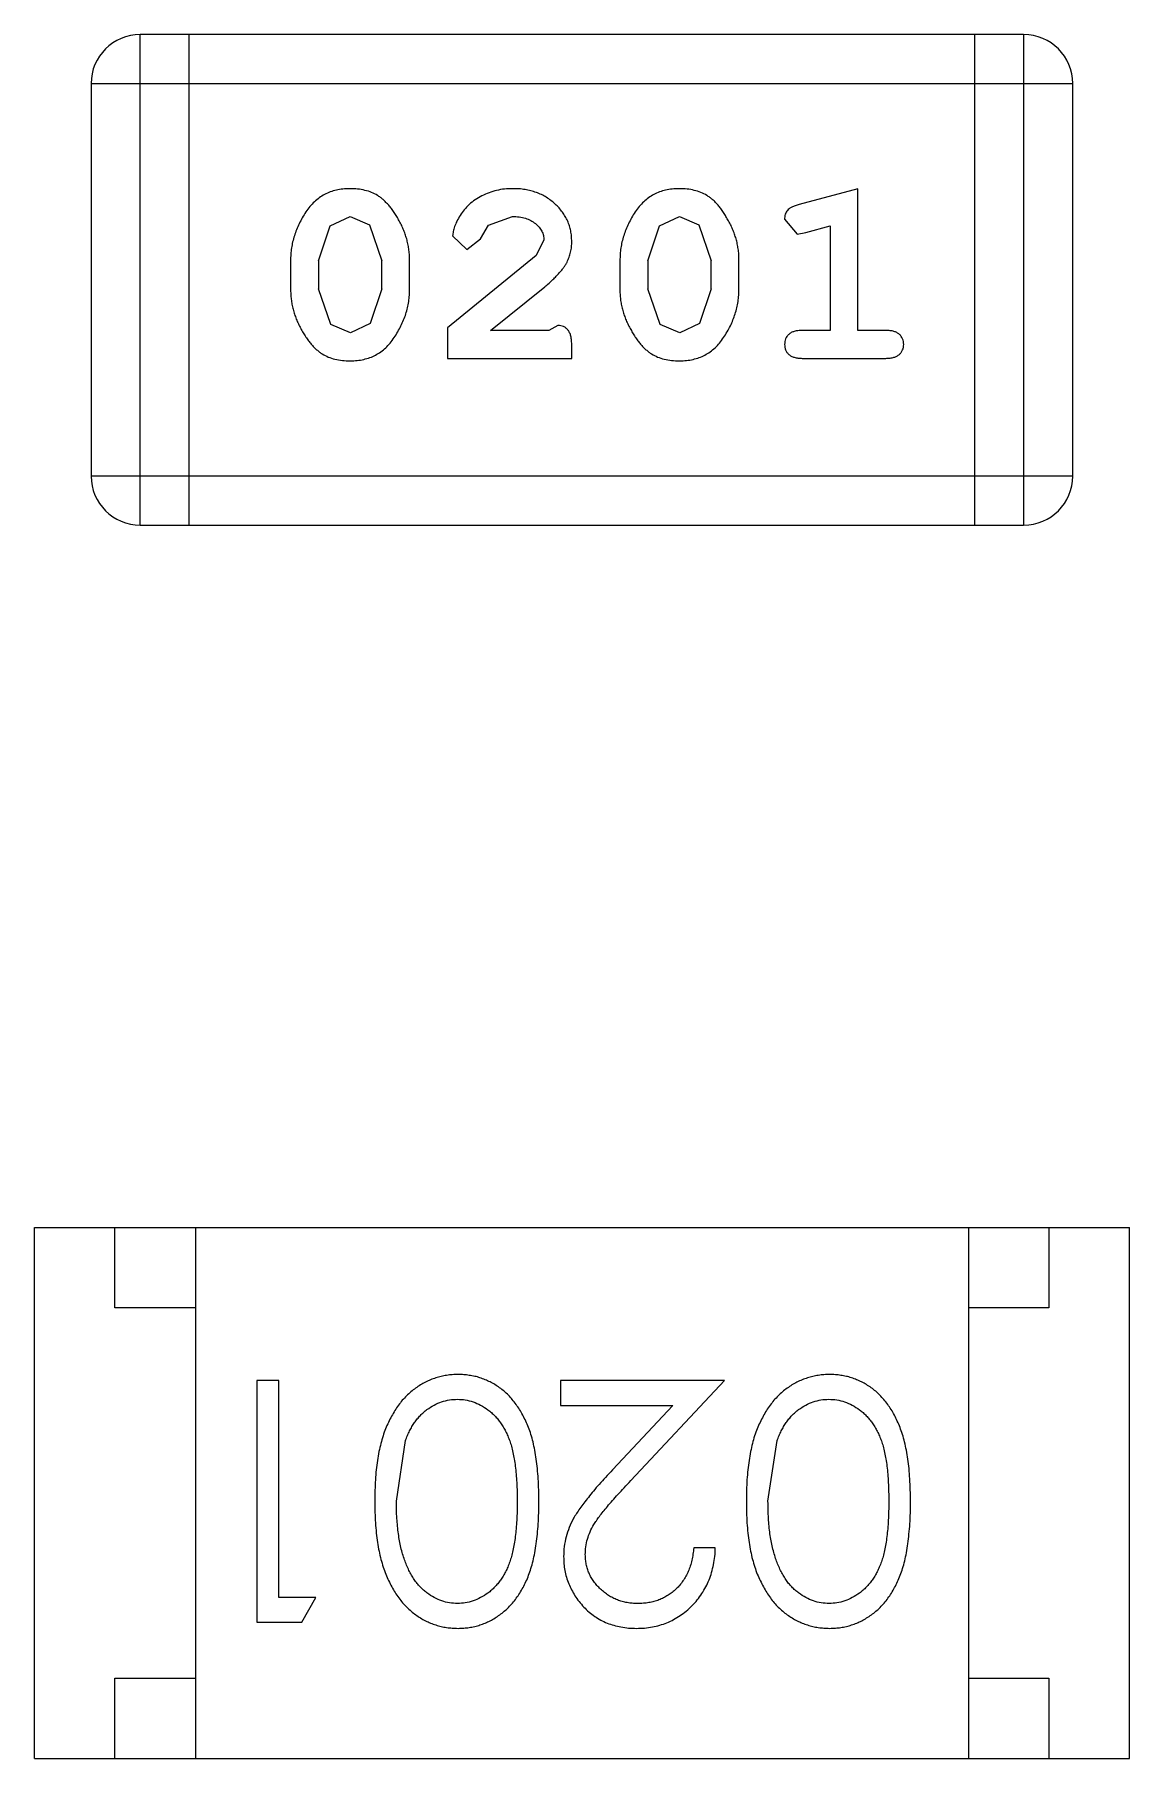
# Model space of a CAD drawing. Header units: millimetres. Extents: x -67 to 102, y -58 to 29.
# Drawn here: x 66.182 to 66.862, y -15.58 to -14.509 of the extents above; entities that cross this region are included whole.
import ezdxf

# ---------------------------------------------------------------- set-up
doc = ezdxf.new("R2010")
doc.units = ezdxf.units.MM
doc.header["$LTSCALE"] = 1.21
doc.header["$MEASUREMENT"] = 0
doc.layers.get('0').update_dxf_attribs({"linetype": 'CONTINUOUS'})

msp = doc.modelspace()

# ---------------------------------------------------------------- linework, layer by layer
at = {"color": 7, "linetype": 'Continuous'}
for p, q in [((66.7967, -14.5092), (66.2481, -14.5092)), ((66.2481, -14.814), (66.2481, -14.5092)), ((66.2785, -14.814), (66.2785, -14.5092)), ((66.7662, -14.5092), (66.7662, -14.814)), ((66.7967, -14.5092), (66.7967, -14.814)), ((66.2176, -14.5397), (66.8272, -14.5397)), ((66.2176, -14.5397), (66.2176, -14.7835)), ((66.8272, -14.7835), (66.8272, -14.5397)), ((66.6938, -14.605), (66.6573, -14.6148)), ((66.6938, -14.6931), (66.6938, -14.605)), ((66.3588, -14.6498), (66.366, -14.6281)), ((66.366, -14.6281), (66.3784, -14.6223)), ((66.3784, -14.6223), (66.3905, -14.6275)), ((66.3905, -14.6275), (66.3981, -14.6498)), ((66.4594, -14.6362), (66.4644, -14.6276)), ((66.4644, -14.6276), (66.4793, -14.6223)), ((66.5633, -14.6498), (66.5705, -14.6281)), ((66.5705, -14.6281), (66.5829, -14.6223)), ((66.5829, -14.6223), (66.595, -14.6275)), ((66.595, -14.6275), (66.6026, -14.6498)), ((66.6482, -14.624), (66.6561, -14.6333)), ((66.6615, -14.6322), (66.6765, -14.6281)), ((66.6765, -14.6281), (66.6765, -14.6931)), ((66.4421, -14.6343), (66.451, -14.6427)), ((66.451, -14.6427), (66.4594, -14.6362)), ((66.4988, -14.6368), (66.494, -14.6465)), ((66.6561, -14.6333), (66.6615, -14.6322)), ((66.3415, -14.6496), (66.3415, -14.6673)), ((66.3588, -14.6498), (66.3588, -14.6671)), ((66.3981, -14.6671), (66.3981, -14.6498)), ((66.4154, -14.6673), (66.4154, -14.6496)), ((66.494, -14.6465), (66.439, -14.6915)), ((66.546, -14.6496), (66.546, -14.6673)), ((66.5633, -14.6498), (66.5633, -14.6671)), ((66.6026, -14.6671), (66.6026, -14.6498)), ((66.6199, -14.6673), (66.6199, -14.6496)), ((66.3664, -14.6893), (66.3588, -14.6671)), ((66.3981, -14.6671), (66.3908, -14.6888)), ((66.4657, -14.6931), (66.4993, -14.666)), ((66.5709, -14.6893), (66.5633, -14.6671)), ((66.6026, -14.6671), (66.5954, -14.6888)), ((66.3786, -14.6946), (66.3664, -14.6893)), ((66.3908, -14.6888), (66.3786, -14.6946)), ((66.439, -14.6915), (66.439, -14.7104)), ((66.5019, -14.6931), (66.4657, -14.6931)), ((66.5074, -14.6899), (66.5019, -14.6931)), ((66.5831, -14.6946), (66.5709, -14.6893)), ((66.5954, -14.6888), (66.5831, -14.6946)), ((66.6765, -14.6931), (66.6592, -14.6931)), ((66.7112, -14.6931), (66.6938, -14.6931)), ((66.5161, -14.7104), (66.5161, -14.7025)), ((66.439, -14.7104), (66.5161, -14.7104)), ((66.6592, -14.7104), (66.7112, -14.7104)), ((66.8272, -14.7835), (66.2176, -14.7835)), ((66.2481, -14.814), (66.7967, -14.814)), ((66.1824, -15.2502), (66.8624, -15.2502)), ((66.1824, -15.5802), (66.1824, -15.2502)), ((66.2324, -15.3002), (66.2324, -15.2502)), ((66.2824, -15.2502), (66.2824, -15.5802)), ((66.7624, -15.2502), (66.7624, -15.5802)), ((66.8124, -15.2502), (66.8124, -15.3002)), ((66.8624, -15.5802), (66.8624, -15.2502)), ((66.2824, -15.3002), (66.2324, -15.3002)), ((66.8124, -15.3002), (66.7624, -15.3002)), ((66.3341, -15.3454), (66.3206, -15.3454)), ((66.3206, -15.3454), (66.3206, -15.4954)), ((66.3341, -15.4801), (66.3341, -15.3454)), ((66.611, -15.3454), (66.5091, -15.3454)), ((66.5091, -15.3454), (66.5091, -15.3608)), ((66.5528, -15.4075), (66.611, -15.3454)), ((66.5091, -15.3608), (66.5789, -15.3608)), ((66.5789, -15.3608), (66.5414, -15.4009)), ((66.4072, -15.4204), (66.4128, -15.3827)), ((66.6379, -15.4204), (66.6436, -15.3827)), ((66.6052, -15.4493), (66.5918, -15.4493)), ((66.3572, -15.4801), (66.3341, -15.4801)), ((66.3484, -15.4954), (66.3572, -15.4801)), ((66.3206, -15.4954), (66.3484, -15.4954)), ((66.2324, -15.5302), (66.2824, -15.5302)), ((66.2324, -15.5802), (66.2324, -15.5302)), ((66.7624, -15.5302), (66.8124, -15.5302)), ((66.8124, -15.5302), (66.8124, -15.5802)), ((66.1824, -15.5802), (66.8624, -15.5802))]:
    msp.add_line(p, q, dxfattribs=at)
for centre, start, end in [((66.2481, -14.5397), 90, 180), ((66.7967, -14.5397), 0, 90), ((66.2481, -14.7835), 180, 270), ((66.7967, -14.7835), 270, 0)]:
    msp.add_arc(centre, 0.0305, start, end, dxfattribs=at)
for points, knots in [([(66.3783, -14.605), (66.3768, -14.605), (66.374, -14.6051), (66.3699, -14.6058), (66.3661, -14.6069), (66.3625, -14.6085), (66.3592, -14.6106), (66.3562, -14.6131), (66.3534, -14.616), (66.3509, -14.6194), (66.3487, -14.623), (66.3468, -14.6267), (66.3451, -14.6304), (66.3438, -14.6342), (66.3427, -14.638), (66.342, -14.6418), (66.3415, -14.6457), (66.3415, -14.6483), (66.3415, -14.6496)], [0, 0, 0, 0, 0.06692, 0.130834, 0.19258, 0.252759, 0.312631, 0.373411, 0.436359, 0.501894, 0.568244, 0.632472, 0.69556, 0.757163, 0.818592, 0.878885, 0.939235, 1, 1, 1, 1]), ([(66.4154, -14.6496), (66.4154, -14.6485), (66.4153, -14.6464), (66.415, -14.6432), (66.4145, -14.64), (66.4138, -14.6369), (66.4129, -14.6339), (66.4118, -14.6309), (66.4105, -14.6279), (66.409, -14.625), (66.4074, -14.6223), (66.4058, -14.6197), (66.4041, -14.6174), (66.4025, -14.6153), (66.4007, -14.6135), (66.399, -14.6118), (66.3973, -14.6104), (66.3949, -14.6088), (66.3918, -14.6072), (66.3876, -14.6059), (66.383, -14.6051), (66.3799, -14.605), (66.3783, -14.605)], [0, 0, 0, 0, 0.049855, 0.099516, 0.148482, 0.19758, 0.246804, 0.296268, 0.346517, 0.397047, 0.446826, 0.49336, 0.537801, 0.579207, 0.617974, 0.654833, 0.689171, 0.722088, 0.786392, 0.853518, 0.924186, 1, 1, 1, 1]), ([(66.4794, -14.605), (66.4777, -14.605), (66.4744, -14.6051), (66.4694, -14.606), (66.4647, -14.6074), (66.4602, -14.6094), (66.456, -14.6118), (66.4524, -14.6147), (66.4492, -14.618), (66.4467, -14.6215), (66.4448, -14.6251), (66.4433, -14.6284), (66.4424, -14.6314), (66.4422, -14.6334), (66.4421, -14.6343)], [0, 0, 0, 0, 0.098286, 0.193983, 0.289056, 0.384352, 0.477435, 0.566197, 0.652355, 0.737986, 0.818188, 0.887401, 0.94802, 1, 1, 1, 1]), ([(66.5161, -14.6377), (66.516, -14.6366), (66.516, -14.6344), (66.5155, -14.6312), (66.5147, -14.6281), (66.5136, -14.6251), (66.5121, -14.6222), (66.5103, -14.6195), (66.5082, -14.6169), (66.5058, -14.6145), (66.5032, -14.6123), (66.5003, -14.6103), (66.4973, -14.6086), (66.4941, -14.6073), (66.4906, -14.6063), (66.4871, -14.6055), (66.4833, -14.605), (66.4807, -14.605), (66.4794, -14.605)], [0, 0, 0, 0, 0.060981, 0.120256, 0.178148, 0.236115, 0.293993, 0.352864, 0.413358, 0.476056, 0.539296, 0.602396, 0.665116, 0.728325, 0.792919, 0.859317, 0.928302, 1, 1, 1, 1]), ([(66.5828, -14.605), (66.5813, -14.605), (66.5785, -14.6051), (66.5744, -14.6058), (66.5706, -14.6069), (66.567, -14.6085), (66.5637, -14.6106), (66.5607, -14.6131), (66.5579, -14.616), (66.5554, -14.6194), (66.5532, -14.623), (66.5513, -14.6267), (66.5496, -14.6304), (66.5483, -14.6342), (66.5472, -14.638), (66.5465, -14.6418), (66.5461, -14.6457), (66.546, -14.6483), (66.546, -14.6496)], [0, 0, 0, 0, 0.06692, 0.130834, 0.19258, 0.252759, 0.312631, 0.373411, 0.436359, 0.501894, 0.568244, 0.632472, 0.69556, 0.757163, 0.818592, 0.878885, 0.939235, 1, 1, 1, 1]), ([(66.6199, -14.6496), (66.6199, -14.6485), (66.6199, -14.6464), (66.6196, -14.6432), (66.619, -14.64), (66.6184, -14.6369), (66.6174, -14.6339), (66.6163, -14.6309), (66.615, -14.6279), (66.6135, -14.625), (66.6119, -14.6223), (66.6103, -14.6197), (66.6086, -14.6174), (66.607, -14.6153), (66.6053, -14.6135), (66.6036, -14.6118), (66.6018, -14.6104), (66.5994, -14.6088), (66.5963, -14.6072), (66.5921, -14.6059), (66.5876, -14.6051), (66.5844, -14.605), (66.5828, -14.605)], [0, 0, 0, 0, 0.049855, 0.099516, 0.148482, 0.19758, 0.246804, 0.296268, 0.346517, 0.397047, 0.446826, 0.49336, 0.537801, 0.579207, 0.617974, 0.654833, 0.689171, 0.722088, 0.786392, 0.853518, 0.924186, 1, 1, 1, 1]), ([(66.6573, -14.6148), (66.6564, -14.6151), (66.6549, -14.6156), (66.6528, -14.6164), (66.6511, -14.6173), (66.65, -14.6184), (66.6492, -14.6195), (66.6486, -14.6209), (66.6483, -14.6224), (66.6482, -14.6235), (66.6482, -14.624)], [0, 0, 0, 0, 0.187321, 0.344927, 0.475328, 0.579604, 0.674244, 0.773631, 0.882025, 1, 1, 1, 1]), ([(66.4793, -14.6223), (66.4807, -14.6223), (66.4834, -14.6224), (66.4872, -14.6232), (66.4906, -14.6246), (66.4935, -14.6265), (66.4958, -14.6288), (66.4975, -14.6313), (66.4986, -14.634), (66.4987, -14.6359), (66.4988, -14.6368)], [0, 0, 0, 0, 0.156344, 0.299348, 0.4327, 0.561, 0.682299, 0.791883, 0.89611, 1, 1, 1, 1]), ([(66.4993, -14.666), (66.5002, -14.6652), (66.5019, -14.6638), (66.5043, -14.6615), (66.5064, -14.6594), (66.5082, -14.6574), (66.5099, -14.6556), (66.5112, -14.6538), (66.5123, -14.6522), (66.5134, -14.6501), (66.5145, -14.6476), (66.5154, -14.6444), (66.516, -14.6411), (66.5161, -14.6389), (66.5161, -14.6377)], [0, 0, 0, 0, 0.103002, 0.197728, 0.285279, 0.365235, 0.437224, 0.502446, 0.560545, 0.611446, 0.707576, 0.80349, 0.900532, 1, 1, 1, 1]), ([(66.3415, -14.6673), (66.3415, -14.6684), (66.3415, -14.6705), (66.3418, -14.6737), (66.3423, -14.6768), (66.343, -14.6799), (66.3439, -14.683), (66.345, -14.686), (66.3463, -14.6889), (66.3477, -14.6918), (66.3493, -14.6945), (66.3509, -14.6971), (66.3526, -14.6994), (66.3542, -14.7015), (66.3559, -14.7034), (66.3576, -14.705), (66.3594, -14.7065), (66.3617, -14.708), (66.3649, -14.7097), (66.3691, -14.711), (66.3737, -14.7118), (66.3769, -14.7119), (66.3785, -14.7119)], [0, 0, 0, 0, 0.049886, 0.09882, 0.148132, 0.19689, 0.246038, 0.295176, 0.345305, 0.395692, 0.445312, 0.491875, 0.535813, 0.577009, 0.616081, 0.652689, 0.687585, 0.720206, 0.785062, 0.85223, 0.923759, 1, 1, 1, 1]), ([(66.3785, -14.7119), (66.3799, -14.7119), (66.3828, -14.7118), (66.3869, -14.7111), (66.3907, -14.71), (66.3943, -14.7084), (66.3976, -14.7064), (66.4006, -14.7039), (66.4034, -14.7009), (66.4059, -14.6975), (66.4081, -14.6939), (66.41, -14.6903), (66.4117, -14.6865), (66.4131, -14.6828), (66.4141, -14.679), (66.4149, -14.6751), (66.4153, -14.6712), (66.4154, -14.6686), (66.4154, -14.6673)], [0, 0, 0, 0, 0.067217, 0.131051, 0.19272, 0.252824, 0.312745, 0.373449, 0.436041, 0.501494, 0.567761, 0.632087, 0.695096, 0.757109, 0.817993, 0.878657, 0.939311, 1, 1, 1, 1]), ([(66.546, -14.6673), (66.546, -14.6684), (66.546, -14.6705), (66.5463, -14.6737), (66.5468, -14.6768), (66.5475, -14.6799), (66.5484, -14.683), (66.5495, -14.686), (66.5508, -14.6889), (66.5523, -14.6918), (66.5538, -14.6945), (66.5555, -14.6971), (66.5571, -14.6994), (66.5587, -14.7015), (66.5604, -14.7034), (66.5621, -14.705), (66.5639, -14.7065), (66.5662, -14.708), (66.5694, -14.7097), (66.5736, -14.711), (66.5782, -14.7118), (66.5814, -14.7119), (66.583, -14.7119)], [0, 0, 0, 0, 0.049886, 0.09882, 0.148132, 0.19689, 0.246038, 0.295176, 0.345305, 0.395692, 0.445312, 0.491875, 0.535813, 0.577009, 0.616081, 0.652689, 0.687585, 0.720206, 0.785062, 0.85223, 0.923759, 1, 1, 1, 1]), ([(66.583, -14.7119), (66.5845, -14.7119), (66.5873, -14.7118), (66.5914, -14.7111), (66.5952, -14.71), (66.5988, -14.7084), (66.6021, -14.7064), (66.6051, -14.7039), (66.608, -14.7009), (66.6104, -14.6975), (66.6126, -14.6939), (66.6146, -14.6903), (66.6162, -14.6865), (66.6176, -14.6828), (66.6186, -14.679), (66.6194, -14.6751), (66.6198, -14.6712), (66.6199, -14.6686), (66.6199, -14.6673)], [0, 0, 0, 0, 0.067217, 0.131051, 0.19272, 0.252824, 0.312745, 0.373449, 0.436041, 0.501494, 0.567761, 0.632087, 0.695096, 0.757109, 0.817993, 0.878657, 0.939311, 1, 1, 1, 1]), ([(66.5161, -14.7025), (66.5161, -14.7014), (66.516, -14.6995), (66.5156, -14.6967), (66.5149, -14.6945), (66.5138, -14.6928), (66.5125, -14.6915), (66.511, -14.6906), (66.5093, -14.69), (66.5081, -14.6899), (66.5074, -14.6899)], [0, 0, 0, 0, 0.1844, 0.34094, 0.473574, 0.586824, 0.690029, 0.789175, 0.890445, 1, 1, 1, 1]), ([(66.6592, -14.6931), (66.6583, -14.6931), (66.6567, -14.6931), (66.6543, -14.6936), (66.6524, -14.6943), (66.6508, -14.6954), (66.6497, -14.6967), (66.6488, -14.6982), (66.6483, -14.6999), (66.6483, -14.7011), (66.6482, -14.7017)], [0, 0, 0, 0, 0.169102, 0.317658, 0.446239, 0.563118, 0.671828, 0.776546, 0.884858, 1, 1, 1, 1]), ([(66.7222, -14.7017), (66.7221, -14.7011), (66.7221, -14.6999), (66.7216, -14.6982), (66.7207, -14.6967), (66.7196, -14.6954), (66.718, -14.6943), (66.7161, -14.6936), (66.7137, -14.6931), (66.712, -14.6931), (66.7112, -14.6931)], [0, 0, 0, 0, 0.11517, 0.223509, 0.328254, 0.438012, 0.553651, 0.682263, 0.830856, 1, 1, 1, 1]), ([(66.6482, -14.7017), (66.6483, -14.7023), (66.6483, -14.7035), (66.6488, -14.7052), (66.6497, -14.7067), (66.6508, -14.708), (66.6524, -14.7091), (66.6543, -14.7098), (66.6567, -14.7103), (66.6583, -14.7103), (66.6592, -14.7104)], [0, 0, 0, 0, 0.115051, 0.223278, 0.329269, 0.437893, 0.554681, 0.682591, 0.83103, 1, 1, 1, 1]), ([(66.7112, -14.7104), (66.712, -14.7103), (66.7137, -14.7103), (66.7161, -14.7098), (66.718, -14.7091), (66.7196, -14.708), (66.7207, -14.7067), (66.7216, -14.7052), (66.7221, -14.7035), (66.7221, -14.7023), (66.7222, -14.7017)], [0, 0, 0, 0, 0.169012, 0.317488, 0.445429, 0.560977, 0.67065, 0.776666, 0.88492, 1, 1, 1, 1]), ([(66.4455, -15.3416), (66.4443, -15.3416), (66.4419, -15.3417), (66.4384, -15.3421), (66.435, -15.3428), (66.4316, -15.3437), (66.4284, -15.3449), (66.4252, -15.3463), (66.4221, -15.3481), (66.419, -15.3501), (66.4162, -15.3523), (66.4134, -15.3549), (66.4108, -15.3576), (66.4084, -15.3607), (66.4062, -15.364), (66.4041, -15.3676), (66.4022, -15.3714), (66.4004, -15.3754), (66.3988, -15.3798), (66.3975, -15.3846), (66.3963, -15.3896), (66.3953, -15.3951), (66.3946, -15.4009), (66.3941, -15.4071), (66.3938, -15.4136), (66.3937, -15.4181), (66.3937, -15.4204)], [0, 0, 0, 0, 0.033824, 0.067298, 0.10028, 0.133019, 0.165736, 0.198792, 0.232372, 0.266409, 0.301016, 0.336196, 0.371972, 0.408574, 0.446394, 0.485225, 0.525372, 0.567224, 0.611081, 0.65775, 0.70702, 0.759235, 0.814484, 0.873227, 0.934937, 1, 1, 1, 1]), ([(66.4956, -15.4204), (66.4956, -15.418), (66.4956, -15.4134), (66.4953, -15.4066), (66.4948, -15.4002), (66.4941, -15.3943), (66.4932, -15.3888), (66.4921, -15.3836), (66.4908, -15.3789), (66.4893, -15.3746), (66.4876, -15.3706), (66.4857, -15.3668), (66.4837, -15.3634), (66.4815, -15.3602), (66.4792, -15.3572), (66.4768, -15.3545), (66.4741, -15.352), (66.4713, -15.3498), (66.4684, -15.3479), (66.4654, -15.3462), (66.4623, -15.3448), (66.4591, -15.3436), (66.4558, -15.3427), (66.4524, -15.3421), (66.449, -15.3417), (66.4467, -15.3416), (66.4455, -15.3416)], [0, 0, 0, 0, 0.068113, 0.132564, 0.193427, 0.250218, 0.303569, 0.353576, 0.400235, 0.443586, 0.484619, 0.524292, 0.56238, 0.599049, 0.63494, 0.669782, 0.704009, 0.737842, 0.771098, 0.803896, 0.836415, 0.868639, 0.900715, 0.933378, 0.966213, 1, 1, 1, 1]), ([(66.6762, -15.3416), (66.6751, -15.3416), (66.6727, -15.3417), (66.6692, -15.3421), (66.6657, -15.3428), (66.6624, -15.3437), (66.6591, -15.3449), (66.6559, -15.3463), (66.6528, -15.3481), (66.6498, -15.3501), (66.6469, -15.3523), (66.6442, -15.3549), (66.6416, -15.3576), (66.6392, -15.3607), (66.6369, -15.364), (66.6349, -15.3676), (66.6329, -15.3714), (66.6312, -15.3754), (66.6295, -15.3798), (66.6282, -15.3846), (66.6271, -15.3896), (66.6261, -15.3951), (66.6254, -15.4009), (66.6248, -15.4071), (66.6246, -15.4136), (66.6245, -15.4181), (66.6245, -15.4204)], [0, 0, 0, 0, 0.033824, 0.067298, 0.10028, 0.133019, 0.165736, 0.198792, 0.232372, 0.266409, 0.301016, 0.336196, 0.371972, 0.408574, 0.446394, 0.485225, 0.525372, 0.567224, 0.611081, 0.65775, 0.70702, 0.759235, 0.814484, 0.873227, 0.934937, 1, 1, 1, 1]), ([(66.7264, -15.4204), (66.7264, -15.418), (66.7264, -15.4134), (66.726, -15.4066), (66.7256, -15.4002), (66.7248, -15.3943), (66.7239, -15.3888), (66.7229, -15.3836), (66.7215, -15.3789), (66.72, -15.3746), (66.7183, -15.3706), (66.7165, -15.3668), (66.7145, -15.3634), (66.7123, -15.3602), (66.71, -15.3572), (66.7075, -15.3545), (66.7049, -15.352), (66.7021, -15.3498), (66.6991, -15.3479), (66.6961, -15.3462), (66.693, -15.3448), (66.6898, -15.3436), (66.6866, -15.3427), (66.6832, -15.3421), (66.6798, -15.3417), (66.6774, -15.3416), (66.6762, -15.3416)], [0, 0, 0, 0, 0.068113, 0.132564, 0.193427, 0.250218, 0.303569, 0.353576, 0.400235, 0.443586, 0.484619, 0.524292, 0.56238, 0.599049, 0.63494, 0.669782, 0.704009, 0.737842, 0.771098, 0.803896, 0.836415, 0.868639, 0.900715, 0.933378, 0.966213, 1, 1, 1, 1]), ([(66.4128, -15.3827), (66.4132, -15.3817), (66.414, -15.3796), (66.4153, -15.3767), (66.4168, -15.374), (66.4184, -15.3715), (66.4201, -15.3692), (66.422, -15.367), (66.424, -15.3651), (66.4268, -15.3629), (66.4305, -15.3605), (66.4352, -15.3585), (66.44, -15.3572), (66.4434, -15.3571), (66.445, -15.357)], [0, 0, 0, 0, 0.075949, 0.148549, 0.218996, 0.286119, 0.351826, 0.416074, 0.478265, 0.540325, 0.660405, 0.774606, 0.887187, 1, 1, 1, 1]), ([(66.445, -15.357), (66.4467, -15.3571), (66.45, -15.3572), (66.4549, -15.3585), (66.4596, -15.3606), (66.4634, -15.363), (66.4662, -15.3653), (66.4683, -15.3672), (66.4702, -15.3694), (66.4719, -15.3717), (66.4736, -15.3742), (66.475, -15.3769), (66.4764, -15.3798), (66.4776, -15.3829), (66.4787, -15.3863), (66.4796, -15.3901), (66.4804, -15.3942), (66.4811, -15.3987), (66.4815, -15.4036), (66.4819, -15.4089), (66.4822, -15.4146), (66.4822, -15.4184), (66.4822, -15.4204)], [0, 0, 0, 0, 0.060034, 0.120278, 0.182348, 0.247919, 0.281641, 0.315701, 0.350322, 0.385703, 0.421819, 0.459196, 0.497866, 0.538301, 0.58121, 0.628183, 0.679403, 0.734699, 0.794074, 0.858416, 0.927049, 1, 1, 1, 1]), ([(66.6436, -15.3827), (66.644, -15.3817), (66.6448, -15.3796), (66.6461, -15.3767), (66.6476, -15.374), (66.6492, -15.3715), (66.6509, -15.3692), (66.6528, -15.367), (66.6548, -15.3651), (66.6576, -15.3629), (66.6613, -15.3605), (66.666, -15.3585), (66.6708, -15.3572), (66.6741, -15.3571), (66.6758, -15.357)], [0, 0, 0, 0, 0.075949, 0.148549, 0.218996, 0.286119, 0.351826, 0.416074, 0.478265, 0.540325, 0.660405, 0.774606, 0.887187, 1, 1, 1, 1]), ([(66.6758, -15.357), (66.6774, -15.3571), (66.6808, -15.3572), (66.6856, -15.3585), (66.6904, -15.3606), (66.6941, -15.363), (66.697, -15.3653), (66.699, -15.3672), (66.7009, -15.3694), (66.7027, -15.3717), (66.7043, -15.3742), (66.7058, -15.3769), (66.7072, -15.3798), (66.7084, -15.3829), (66.7095, -15.3863), (66.7104, -15.3901), (66.7112, -15.3942), (66.7119, -15.3987), (66.7123, -15.4036), (66.7127, -15.4089), (66.7129, -15.4146), (66.7129, -15.4184), (66.7129, -15.4204)], [0, 0, 0, 0, 0.060034, 0.120278, 0.182348, 0.247919, 0.281641, 0.315701, 0.350322, 0.385703, 0.421819, 0.459196, 0.497866, 0.538301, 0.58121, 0.628183, 0.679403, 0.734699, 0.794074, 0.858416, 0.927049, 1, 1, 1, 1]), ([(66.5414, -15.4009), (66.5399, -15.4024), (66.5372, -15.4054), (66.5332, -15.4097), (66.5296, -15.4139), (66.5265, -15.4178), (66.5236, -15.4214), (66.5211, -15.4248), (66.519, -15.4279), (66.5167, -15.4317), (66.5144, -15.4365), (66.5125, -15.4424), (66.5112, -15.4485), (66.5111, -15.4526), (66.511, -15.4547)], [0, 0, 0, 0, 0.09953, 0.192079, 0.277712, 0.357454, 0.429648, 0.495771, 0.555538, 0.608657, 0.707578, 0.804328, 0.901298, 1, 1, 1, 1]), ([(66.5245, -15.4535), (66.5245, -15.4519), (66.5247, -15.4486), (66.5257, -15.4438), (66.5274, -15.4392), (66.5294, -15.4354), (66.5314, -15.4323), (66.5333, -15.4296), (66.5357, -15.4267), (66.5383, -15.4234), (66.5414, -15.4198), (66.5449, -15.416), (66.5487, -15.4118), (66.5514, -15.409), (66.5528, -15.4075)], [0, 0, 0, 0, 0.088014, 0.174976, 0.2638, 0.355443, 0.406413, 0.465519, 0.533076, 0.609353, 0.693899, 0.787171, 0.889197, 1, 1, 1, 1]), ([(66.3937, -15.4204), (66.3937, -15.4227), (66.3938, -15.4272), (66.3941, -15.4337), (66.3946, -15.44), (66.3954, -15.4458), (66.3963, -15.4513), (66.3975, -15.4564), (66.3989, -15.4611), (66.4005, -15.4656), (66.4023, -15.4696), (66.4042, -15.4735), (66.4063, -15.477), (66.4086, -15.4804), (66.411, -15.4834), (66.4136, -15.4862), (66.4163, -15.4887), (66.4192, -15.4909), (66.4221, -15.4929), (66.4252, -15.4946), (66.4284, -15.4961), (66.4316, -15.4972), (66.435, -15.4982), (66.4384, -15.4988), (66.4419, -15.4992), (66.4443, -15.4993), (66.4455, -15.4993)], [0, 0, 0, 0, 0.065278, 0.127205, 0.186168, 0.241675, 0.294115, 0.343609, 0.390387, 0.434463, 0.476646, 0.517002, 0.555936, 0.593716, 0.630057, 0.665601, 0.700745, 0.734917, 0.768681, 0.802087, 0.834849, 0.867433, 0.900138, 0.932806, 0.966212, 1, 1, 1, 1]), ([(66.445, -15.4839), (66.4434, -15.4838), (66.4401, -15.4836), (66.4353, -15.4824), (66.4306, -15.4803), (66.4268, -15.4779), (66.424, -15.4756), (66.4219, -15.4736), (66.42, -15.4714), (66.4182, -15.4689), (66.4165, -15.4662), (66.4149, -15.4633), (66.4135, -15.4601), (66.4122, -15.4567), (66.411, -15.453), (66.4099, -15.4491), (66.4091, -15.4449), (66.4084, -15.4405), (66.4079, -15.4358), (66.4074, -15.4309), (66.4072, -15.4258), (66.4072, -15.4222), (66.4072, -15.4204)], [0, 0, 0, 0, 0.059689, 0.119507, 0.181075, 0.246162, 0.279894, 0.314468, 0.350403, 0.387474, 0.426147, 0.466624, 0.508745, 0.553328, 0.600058, 0.649177, 0.700552, 0.754894, 0.811825, 0.871514, 0.934319, 1, 1, 1, 1]), ([(66.4822, -15.4204), (66.4822, -15.4225), (66.4822, -15.4264), (66.4819, -15.432), (66.4816, -15.4373), (66.481, -15.4422), (66.4804, -15.4467), (66.4796, -15.4509), (66.4787, -15.4546), (66.4776, -15.458), (66.4764, -15.4612), (66.475, -15.4641), (66.4735, -15.4668), (66.4719, -15.4693), (66.4701, -15.4716), (66.4682, -15.4737), (66.4662, -15.4757), (66.4634, -15.4779), (66.4596, -15.4803), (66.4549, -15.4824), (66.45, -15.4836), (66.4467, -15.4838), (66.445, -15.4839)], [0, 0, 0, 0, 0.073302, 0.142286, 0.206253, 0.266017, 0.321612, 0.372532, 0.419497, 0.462398, 0.502825, 0.541489, 0.579034, 0.615143, 0.650298, 0.684912, 0.718701, 0.752189, 0.817245, 0.879117, 0.939613, 1, 1, 1, 1]), ([(66.4455, -15.4993), (66.4467, -15.4993), (66.449, -15.4992), (66.4524, -15.4988), (66.4558, -15.4982), (66.4591, -15.4972), (66.4623, -15.4961), (66.4654, -15.4946), (66.4685, -15.4929), (66.4714, -15.4909), (66.4742, -15.4887), (66.4769, -15.4863), (66.4794, -15.4836), (66.4817, -15.4806), (66.4838, -15.4774), (66.4859, -15.4739), (66.4877, -15.4702), (66.4894, -15.4663), (66.4908, -15.462), (66.4921, -15.4573), (66.4932, -15.4522), (66.4941, -15.4466), (66.4948, -15.4406), (66.4953, -15.4343), (66.4956, -15.4275), (66.4956, -15.4228), (66.4956, -15.4204)], [0, 0, 0, 0, 0.033742, 0.066533, 0.099153, 0.13154, 0.164087, 0.196563, 0.229707, 0.263315, 0.297504, 0.331686, 0.366482, 0.4021, 0.438958, 0.476748, 0.515985, 0.556589, 0.599519, 0.645765, 0.695487, 0.748721, 0.805687, 0.866754, 0.931405, 1, 1, 1, 1]), ([(66.6245, -15.4204), (66.6245, -15.4227), (66.6246, -15.4272), (66.6248, -15.4337), (66.6254, -15.44), (66.6261, -15.4458), (66.6271, -15.4513), (66.6282, -15.4564), (66.6297, -15.4611), (66.6312, -15.4656), (66.6331, -15.4696), (66.635, -15.4735), (66.6371, -15.477), (66.6393, -15.4804), (66.6418, -15.4834), (66.6443, -15.4862), (66.647, -15.4887), (66.6499, -15.4909), (66.6529, -15.4929), (66.656, -15.4946), (66.6592, -15.4961), (66.6624, -15.4972), (66.6657, -15.4982), (66.6692, -15.4988), (66.6727, -15.4992), (66.6751, -15.4993), (66.6762, -15.4993)], [0, 0, 0, 0, 0.065278, 0.127205, 0.186168, 0.241675, 0.294115, 0.343609, 0.390387, 0.434463, 0.476646, 0.517002, 0.555936, 0.593716, 0.630057, 0.665601, 0.700745, 0.734917, 0.768681, 0.802087, 0.834849, 0.867433, 0.900138, 0.932806, 0.966212, 1, 1, 1, 1]), ([(66.6758, -15.4839), (66.6742, -15.4838), (66.6709, -15.4836), (66.666, -15.4824), (66.6614, -15.4803), (66.6576, -15.4779), (66.6547, -15.4756), (66.6527, -15.4736), (66.6507, -15.4714), (66.6489, -15.4689), (66.6473, -15.4662), (66.6457, -15.4633), (66.6442, -15.4601), (66.6429, -15.4567), (66.6418, -15.453), (66.6407, -15.4491), (66.6399, -15.4449), (66.6391, -15.4405), (66.6386, -15.4358), (66.6382, -15.4309), (66.638, -15.4258), (66.638, -15.4222), (66.6379, -15.4204)], [0, 0, 0, 0, 0.059689, 0.119507, 0.181075, 0.246162, 0.279894, 0.314468, 0.350403, 0.387474, 0.426147, 0.466624, 0.508745, 0.553328, 0.600058, 0.649177, 0.700552, 0.754894, 0.811825, 0.871514, 0.934319, 1, 1, 1, 1]), ([(66.7129, -15.4204), (66.7129, -15.4225), (66.7129, -15.4264), (66.7127, -15.432), (66.7123, -15.4373), (66.7118, -15.4422), (66.7112, -15.4467), (66.7104, -15.4509), (66.7095, -15.4546), (66.7084, -15.458), (66.7071, -15.4612), (66.7058, -15.4641), (66.7043, -15.4668), (66.7026, -15.4693), (66.7009, -15.4716), (66.699, -15.4737), (66.697, -15.4757), (66.6941, -15.4779), (66.6904, -15.4803), (66.6857, -15.4824), (66.6808, -15.4836), (66.6775, -15.4838), (66.6758, -15.4839)], [0, 0, 0, 0, 0.073302, 0.142286, 0.206253, 0.266017, 0.321612, 0.372532, 0.419497, 0.462398, 0.502825, 0.541489, 0.579034, 0.615143, 0.650298, 0.684912, 0.718701, 0.752189, 0.817245, 0.879117, 0.939613, 1, 1, 1, 1]), ([(66.6762, -15.4993), (66.6774, -15.4993), (66.6798, -15.4992), (66.6832, -15.4988), (66.6866, -15.4982), (66.6899, -15.4972), (66.6931, -15.4961), (66.6962, -15.4946), (66.6992, -15.4929), (66.7022, -15.4909), (66.705, -15.4887), (66.7077, -15.4863), (66.7101, -15.4836), (66.7125, -15.4806), (66.7146, -15.4774), (66.7166, -15.4739), (66.7185, -15.4702), (66.7201, -15.4663), (66.7216, -15.462), (66.7229, -15.4573), (66.724, -15.4522), (66.7249, -15.4466), (66.7255, -15.4406), (66.7261, -15.4343), (66.7264, -15.4275), (66.7264, -15.4228), (66.7264, -15.4204)], [0, 0, 0, 0, 0.033742, 0.066533, 0.099153, 0.13154, 0.164087, 0.196563, 0.229707, 0.263315, 0.297504, 0.331686, 0.366482, 0.4021, 0.438958, 0.476748, 0.515985, 0.556589, 0.599519, 0.645765, 0.695487, 0.748721, 0.805687, 0.866754, 0.931405, 1, 1, 1, 1]), ([(66.557, -15.4839), (66.5559, -15.4839), (66.5537, -15.4838), (66.5505, -15.4834), (66.5474, -15.4827), (66.5444, -15.4817), (66.5416, -15.4804), (66.5388, -15.4789), (66.5363, -15.477), (66.5339, -15.475), (66.5317, -15.4727), (66.5298, -15.4703), (66.5281, -15.4677), (66.5268, -15.4651), (66.5257, -15.4624), (66.525, -15.4595), (66.5246, -15.4565), (66.5245, -15.4545), (66.5245, -15.4535)], [0, 0, 0, 0, 0.068027, 0.133505, 0.19695, 0.26027, 0.322741, 0.384982, 0.448465, 0.513424, 0.578224, 0.640011, 0.700094, 0.760067, 0.819012, 0.877878, 0.938035, 1, 1, 1, 1]), ([(66.5563, -15.4993), (66.558, -15.4993), (66.5613, -15.4992), (66.5661, -15.4985), (66.5707, -15.4974), (66.5752, -15.4959), (66.5794, -15.4939), (66.5834, -15.4914), (66.5872, -15.4886), (66.5908, -15.4853), (66.5941, -15.4817), (66.5969, -15.4778), (66.5994, -15.4736), (66.6014, -15.4692), (66.603, -15.4646), (66.6042, -15.4597), (66.605, -15.4546), (66.6052, -15.4511), (66.6052, -15.4493)], [0, 0, 0, 0, 0.06445, 0.126725, 0.187421, 0.247417, 0.306749, 0.366595, 0.427749, 0.490235, 0.553031, 0.614805, 0.676505, 0.738096, 0.801021, 0.864897, 0.931209, 1, 1, 1, 1]), ([(66.5918, -15.4493), (66.5917, -15.4506), (66.5914, -15.4532), (66.5907, -15.457), (66.5897, -15.4606), (66.5885, -15.4639), (66.587, -15.467), (66.5852, -15.4698), (66.5832, -15.4725), (66.581, -15.4748), (66.5785, -15.477), (66.5759, -15.4788), (66.5731, -15.4804), (66.5702, -15.4817), (66.5671, -15.4827), (66.5639, -15.4834), (66.5605, -15.4838), (66.5582, -15.4839), (66.557, -15.4839)], [0, 0, 0, 0, 0.073648, 0.143686, 0.210962, 0.275557, 0.338064, 0.399311, 0.4594, 0.51934, 0.579024, 0.637809, 0.695959, 0.754122, 0.813113, 0.873453, 0.935561, 1, 1, 1, 1]), ([(66.511, -15.4547), (66.5111, -15.4562), (66.5111, -15.4591), (66.5117, -15.4634), (66.5127, -15.4676), (66.5141, -15.4716), (66.5159, -15.4754), (66.518, -15.4791), (66.5206, -15.4827), (66.5235, -15.4861), (66.5267, -15.4892), (66.5303, -15.4919), (66.534, -15.4942), (66.538, -15.4961), (66.5422, -15.4975), (66.5467, -15.4985), (66.5514, -15.4992), (66.5547, -15.4993), (66.5563, -15.4993)], [0, 0, 0, 0, 0.06271, 0.123347, 0.183401, 0.242828, 0.302097, 0.36242, 0.423725, 0.487032, 0.550491, 0.612709, 0.674265, 0.73617, 0.799211, 0.863483, 0.930525, 1, 1, 1, 1])]:
    msp.add_open_spline(points, degree=3, knots=knots, dxfattribs=at)

doc.saveas('drawing.dxf')
